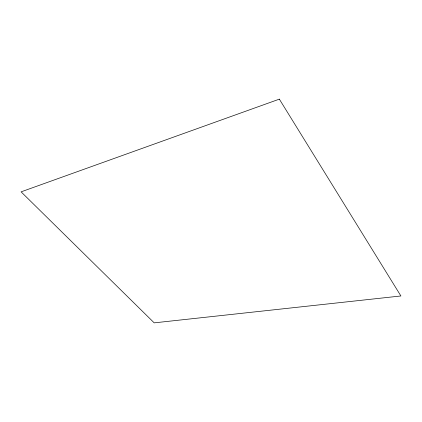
<?xml version="1.0" encoding="UTF-8"?>
<svg xmlns="http://www.w3.org/2000/svg" width="422" height="422" viewBox="0 0 422 422"><rect width="100%" height="100%" fill="white"/><g stroke="black" fill="none" stroke-linecap="round" stroke-linejoin="round"><path stroke-width="0.63" d="M279.343 99.144L21.1 191.846L154.204 322.856L400.9 295.97L279.343 99.144"/></g></svg>
